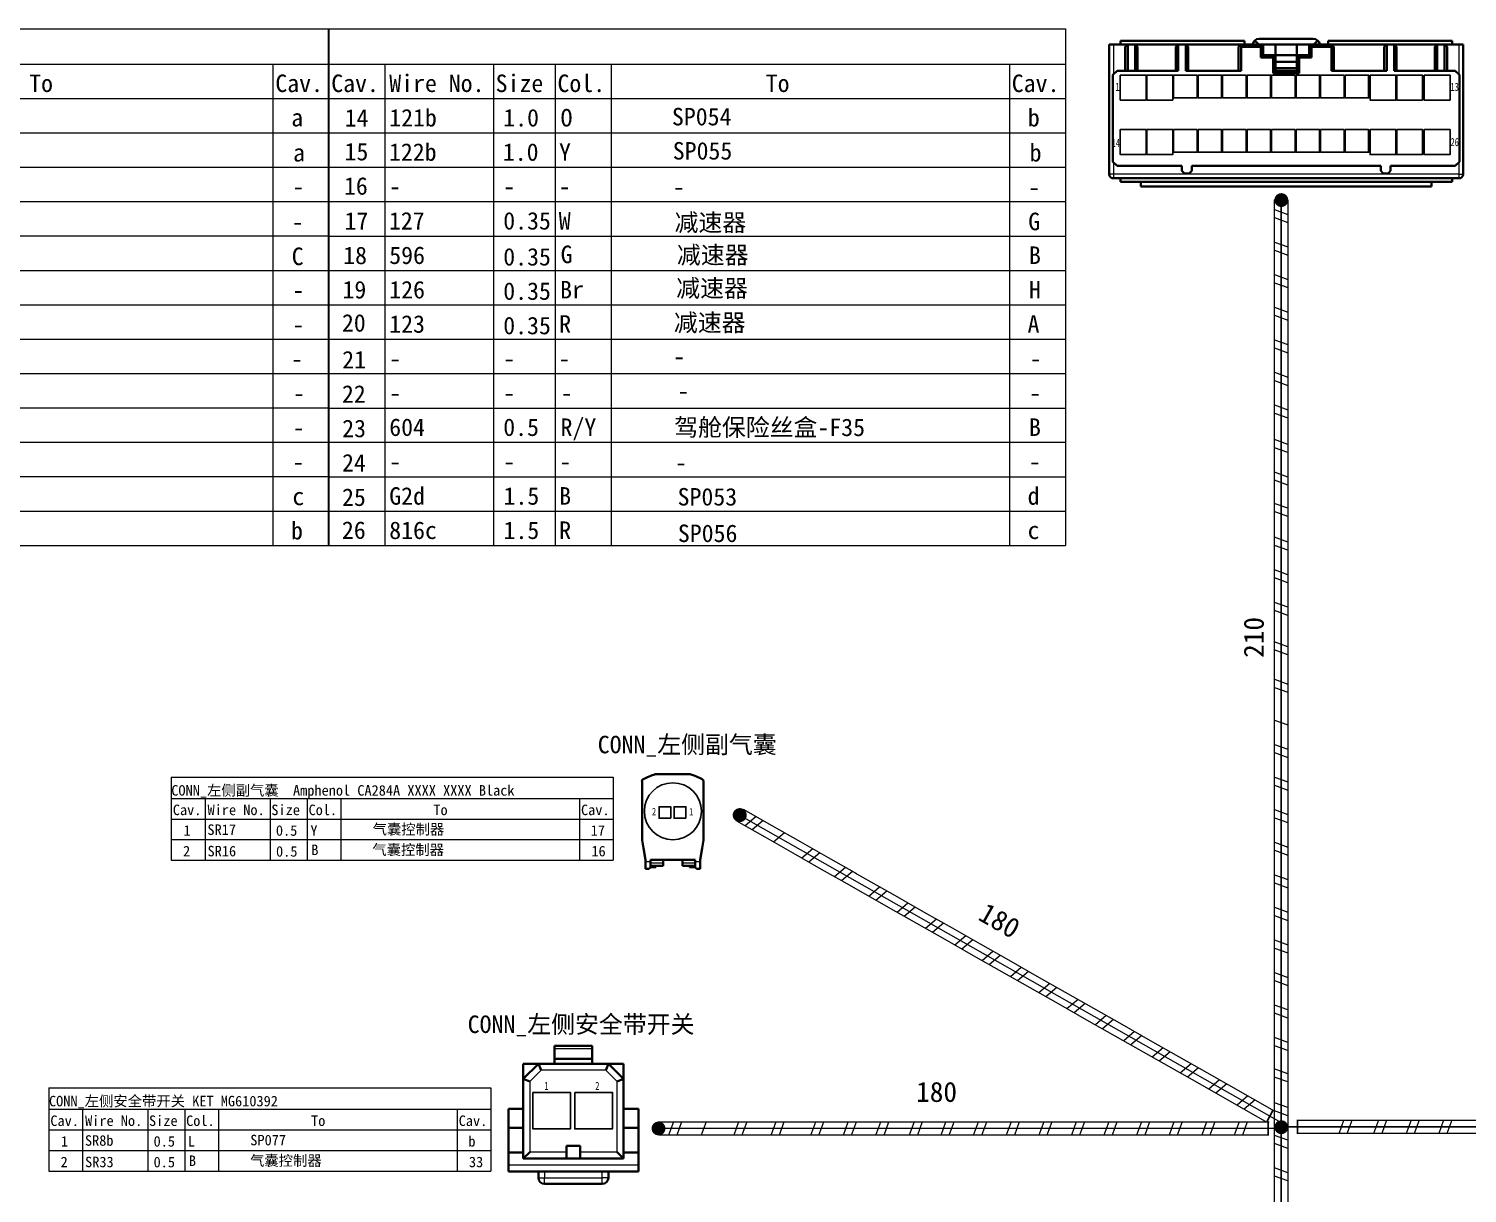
# Model space of a CAD drawing. Header units: millimetres. Extents: x 17 to 3784, y 12 to 1382.
# Drawn here: x 1242.7 to 1346.7, y 143.9 to 228.1 of the extents above; entities that cross this region are included whole.
import ezdxf

# ---------------------------------------------------------------- set-up
doc = ezdxf.new("R2010")
doc.units = ezdxf.units.MM
doc.styles.add('FangSong_GB2312_Style', font='simfang.ttf')
doc.styles.add('HZTXT', font='', dxfattribs={"width": 0.75})
doc.styles.add('样式 2', font='', dxfattribs={"width": 0.75})
doc.styles.get('HZTXT').set_extended_font_data('宋体')
doc.styles.get('样式 2').set_extended_font_data('宋体')

msp = doc.modelspace()

# ---------------------------------------------------------------- hatches: boundary and pattern name
h = msp.add_hatch(color=0)
edge = h.paths.add_edge_path(flags=0)
edge.add_arc((1333.25, 215.67), 0.507, 180, 540)
h = msp.add_hatch(color=0)
edge = h.paths.add_edge_path(flags=0)
edge.add_arc((1294.11, 171.21), 0.507, -209.593, 150.407, ccw=False)
h = msp.add_hatch(color=0)
edge = h.paths.add_edge_path(flags=0)
edge.add_arc((1288.24, 148.56), 0.507, -180, 180, ccw=False)
h = msp.add_hatch(color=0)
edge = h.paths.add_edge_path(flags=0)
edge.add_arc((1333.25, 148.65), 0.507, 180, 540)

# ---------------------------------------------------------------- linework, layer by layer
at = {"color": 0, "lineweight": 35, "ltscale": 0.0125}
for p, q in [((1321.11, 226.92), (1320.82, 226.92)), ((1346.39, 226.92), (1346.09, 226.92)), ((1323.1, 216.95), (1323.1, 216.65)), ((1344.1, 216.65), (1344.1, 216.95)), ((1281.59, 146.85), (1281.59, 147.3)), ((1281.59, 146.85), (1281.59, 146.4)), ((1282.59, 146.85), (1282.59, 147.3)), ((1282.59, 146.85), (1282.59, 146.4)), ((1277.39, 145.9), (1277.39, 145.45)), ((1286.79, 145.45), (1286.79, 145.9)), ((1279.56, 145.45), (1279.56, 145)), ((1284.62, 145), (1284.62, 145.45))]:
    msp.add_line(p, q, dxfattribs=at)
at = {"color": 0, "lineweight": 35, "ltscale": 0.395}
for p, q in [((1320.82, 217.54), (1320.82, 226.92)), ((1346.39, 226.92), (1346.39, 217.54))]:
    msp.add_line(p, q, dxfattribs=at)
at = {"color": 0, "lineweight": 35, "ltscale": 0.04375}
for p, q in [((1321.11, 226.92), (1322.15, 226.92)), ((1345.05, 226.92), (1346.09, 226.92))]:
    msp.add_line(p, q, dxfattribs=at)
at = {"color": 0, "lineweight": 13, "ltscale": 0.09125}
for p, q in [((1321.11, 226.92), (1321.11, 224.75)), ((1346.09, 224.75), (1346.09, 226.92))]:
    msp.add_line(p, q, dxfattribs=at)
at = {"color": 0, "lineweight": 35, "ltscale": 0.01125}
for p, q in [((1321.62, 226.92), (1321.62, 227.19)), ((1330.58, 226.92), (1330.58, 227.19)), ((1336.63, 226.92), (1336.63, 227.19)), ((1345.59, 226.92), (1345.59, 227.19)), ((1321.62, 216.98), (1321.62, 217.25)), ((1345.59, 216.98), (1345.59, 217.25))]:
    msp.add_line(p, q, dxfattribs=at)
at = {"color": 0, "lineweight": 35, "ltscale": 0.377501}
for p, q in [((1321.62, 227.19), (1330.58, 227.19)), ((1336.63, 227.19), (1345.59, 227.19))]:
    msp.add_line(p, q, dxfattribs=at)
at = {"color": 0, "lineweight": 35, "ltscale": 0.00375}
for p, q in [((1321.62, 227.01), (1321.62, 226.92)), ((1336.63, 226.92), (1336.63, 227.01))]:
    msp.add_line(p, q, dxfattribs=at)
at = {"color": 0, "lineweight": 35, "ltscale": 0.010606}
for p, q in [((1322.15, 226.92), (1321.97, 226.74)), ((1325.62, 226.74), (1325.8, 226.92)), ((1326.51, 226.74), (1326.34, 226.92)), ((1331.94, 226.92), (1331.76, 226.74)), ((1335.26, 226.92), (1335.44, 226.74)), ((1340.69, 226.74), (1340.87, 226.92)), ((1341.58, 226.74), (1341.4, 226.92)), ((1345.23, 226.74), (1345.05, 226.92)), ((1326.07, 217.78), (1326.25, 217.6)), ((1326.6, 217.6), (1326.78, 217.78)), ((1340.43, 217.78), (1340.6, 217.6)), ((1340.96, 217.6), (1341.14, 217.78))]:
    msp.add_line(p, q, dxfattribs=at)
at = {"color": 0, "lineweight": 35, "ltscale": 0.0725}
for p, q in [((1321.97, 225.02), (1321.97, 226.74)), ((1322.86, 226.74), (1322.86, 225.02)), ((1325.62, 226.74), (1325.62, 225.02)), ((1326.51, 225.02), (1326.51, 226.74)), ((1330.16, 226.74), (1330.16, 225.02)), ((1330.34, 226.74), (1330.34, 225.02)), ((1336.87, 225.02), (1336.87, 226.74)), ((1337.04, 225.02), (1337.04, 226.74)), ((1340.69, 226.74), (1340.69, 225.02)), ((1341.58, 225.02), (1341.58, 226.74)), ((1344.34, 225.02), (1344.34, 226.74)), ((1345.23, 226.74), (1345.23, 225.02))]:
    msp.add_line(p, q, dxfattribs=at)
at = {"color": 0, "lineweight": 35, "ltscale": 0.022499}
for p, q in [((1322.69, 226.92), (1322.15, 226.92)), ((1345.05, 226.92), (1344.52, 226.92)), ((1322.69, 225.02), (1322.15, 225.02)), ((1345.05, 225.02), (1344.52, 225.02))]:
    msp.add_line(p, q, dxfattribs=at)
at = {"color": 0, "lineweight": 35, "ltscale": 0.08}
for p, q in [((1322.15, 225.02), (1322.15, 226.92)), ((1322.69, 226.92), (1322.69, 225.02)), ((1325.8, 226.92), (1325.8, 225.02)), ((1326.34, 225.02), (1326.34, 226.92)), ((1340.87, 226.92), (1340.87, 225.02)), ((1341.4, 225.02), (1341.4, 226.92)), ((1344.52, 225.02), (1344.52, 226.92)), ((1345.05, 226.92), (1345.05, 225.02))]:
    msp.add_line(p, q, dxfattribs=at)
at = {"color": 0, "lineweight": 35, "ltscale": 0.13125}
for p, q in [((1322.69, 226.92), (1325.8, 226.92)), ((1341.4, 226.92), (1344.52, 226.92)), ((1325.8, 225.02), (1322.69, 225.02)), ((1344.52, 225.02), (1341.4, 225.02))]:
    msp.add_line(p, q, dxfattribs=at)
at = {"color": 0, "lineweight": 35, "ltscale": 0.010607}
for p, q in [((1322.86, 226.74), (1322.69, 226.92)), ((1344.52, 226.92), (1344.34, 226.74)), ((1331.94, 226.15), (1331.76, 225.97)), ((1332.83, 226.15), (1332.65, 225.97)), ((1334.37, 226.15), (1334.55, 225.97)), ((1335.26, 226.15), (1335.44, 225.97)), ((1332.83, 225.02), (1332.65, 224.84)), ((1334.37, 225.02), (1334.55, 224.84)), ((1287.65, 167.43), (1287.54, 167.32)), ((1290.9, 167.43), (1291, 167.32))]:
    msp.add_line(p, q, dxfattribs=at)
at = {"color": 0, "lineweight": 35, "ltscale": 0.022501}
for p, q in [((1326.34, 226.92), (1325.8, 226.92)), ((1341.4, 226.92), (1340.87, 226.92))]:
    msp.add_line(p, q, dxfattribs=at)
at = {"color": 0, "lineweight": 35, "ltscale": 0.16875}
for p, q in [((1326.34, 226.92), (1330.34, 226.92)), ((1336.87, 226.92), (1340.87, 226.92)), ((1330.34, 225.02), (1326.34, 225.02)), ((1340.87, 225.02), (1336.87, 225.02))]:
    msp.add_line(p, q, dxfattribs=at)
at = {"color": 0, "lineweight": 35, "ltscale": 0.005303}
for p, q in [((1330.16, 226.74), (1330.25, 226.83)), ((1336.96, 226.83), (1337.04, 226.74))]:
    msp.add_line(p, q, dxfattribs=at)
at = {"color": 0, "lineweight": 35, "ltscale": 0.005304}
for p, q in [((1330.25, 226.83), (1330.34, 226.92)), ((1330.34, 226.74), (1330.25, 226.83)), ((1336.87, 226.92), (1336.96, 226.83)), ((1336.87, 226.74), (1336.96, 226.83))]:
    msp.add_line(p, q, dxfattribs=at)
at = {"color": 0, "lineweight": 35, "ltscale": 0.0675}
for p, q in [((1331.94, 226.92), (1330.34, 226.92)), ((1336.87, 226.92), (1335.26, 226.92))]:
    msp.add_line(p, q, dxfattribs=at)
at = {"color": 0, "lineweight": 35, "ltscale": 0.060001}
for p, q in [((1331.76, 226.74), (1330.34, 226.74)), ((1336.87, 226.74), (1335.44, 226.74))]:
    msp.add_line(p, q, dxfattribs=at)
at = {"color": 0, "lineweight": 35, "ltscale": 0.164999}
msp.add_line((1335.56, 227.33), (1331.65, 227.33), dxfattribs=at)
at = {"color": 0, "lineweight": 35, "ltscale": 0.0325}
for p, q in [((1331.76, 225.97), (1331.76, 226.74)), ((1331.94, 226.15), (1331.94, 226.92)), ((1332.83, 226.15), (1332.83, 226.92)), ((1334.37, 226.15), (1334.37, 226.92)), ((1335.26, 226.92), (1335.26, 226.15)), ((1335.44, 226.74), (1335.44, 225.97)), ((1322.15, 225.02), (1321.38, 225.02)), ((1345.82, 225.02), (1345.05, 225.02))]:
    msp.add_line(p, q, dxfattribs=at)
at = {"color": 0, "lineweight": 35, "ltscale": 0.0375}
for p, q in [((1331.94, 226.92), (1332.83, 226.92)), ((1334.37, 226.92), (1335.26, 226.92)), ((1332.65, 225.97), (1331.76, 225.97)), ((1332.83, 226.15), (1331.94, 226.15)), ((1335.26, 226.15), (1334.37, 226.15)), ((1335.44, 225.97), (1334.55, 225.97)), ((1287.29, 167.32), (1287.29, 167.85)), ((1291.25, 167.32), (1291.25, 167.85)), ((1277.39, 148.61), (1277.39, 149.97)), ((1286.79, 149.97), (1286.79, 148.61))]:
    msp.add_line(p, q, dxfattribs=at)
at = {"color": 0, "lineweight": 35, "ltscale": 0.064999}
for p, q in [((1332.83, 226.92), (1334.37, 226.92)), ((1332.83, 226.15), (1334.37, 226.15)), ((1332.83, 225.67), (1334.37, 225.67)), ((1332.83, 225.2), (1334.37, 225.2)), ((1334.37, 225.02), (1332.83, 225.02))]:
    msp.add_line(p, q, dxfattribs=at)
at = {"color": 0, "lineweight": 35, "ltscale": 0.0475}
for p, q in [((1332.65, 224.84), (1332.65, 225.97)), ((1332.83, 225.02), (1332.83, 226.15)), ((1334.37, 226.15), (1334.37, 225.02)), ((1334.55, 225.97), (1334.55, 224.84))]:
    msp.add_line(p, q, dxfattribs=at)
at = {"color": 0, "lineweight": 35, "ltscale": 0.017678}
for p, q in [((1321.08, 224.72), (1321.38, 225.02)), ((1345.82, 225.02), (1346.12, 224.72)), ((1321.08, 218.43), (1321.38, 218.14)), ((1345.82, 218.14), (1346.12, 218.43)), ((1278.93, 146.85), (1278.47, 146.4)), ((1285.71, 146.4), (1285.25, 146.85))]:
    msp.add_line(p, q, dxfattribs=at)
at = {"color": 0, "lineweight": 35, "ltscale": 0.128751}
for p, q in [((1321.08, 224.72), (1321.08, 221.67)), ((1346.12, 221.67), (1346.12, 224.72))]:
    msp.add_line(p, q, dxfattribs=at)
at = {"color": 0, "lineweight": 35, "ltscale": 0.079999}
msp.add_line((1334.55, 224.84), (1332.65, 224.84), dxfattribs=at)
at = {"color": 0, "lineweight": 35, "ltscale": 0.0225}
for p, q in [((1321.08, 221.13), (1321.08, 221.67)), ((1346.12, 221.13), (1346.12, 221.67))]:
    msp.add_line(p, q, dxfattribs=at)
at = {"color": 0, "lineweight": 35, "ltscale": 0.09625}
for p, q in [((1321.08, 221.13), (1321.08, 218.85)), ((1346.12, 218.85), (1346.12, 221.13))]:
    msp.add_line(p, q, dxfattribs=at)
at = {"color": 0, "lineweight": 35, "ltscale": 0.0175}
for p, q in [((1321.08, 218.43), (1321.08, 218.85)), ((1346.12, 218.43), (1346.12, 218.85)), ((1287.3, 167.32), (1287.54, 167.32)), ((1291, 167.32), (1291.25, 167.32))]:
    msp.add_line(p, q, dxfattribs=at)
at = {"color": 0, "lineweight": 13, "ltscale": 0.03625}
for p, q in [((1321.11, 218.4), (1321.11, 217.54)), ((1346.09, 217.54), (1346.09, 218.4))]:
    msp.add_line(p, q, dxfattribs=at)
at = {"color": 0, "lineweight": 13, "ltscale": 0.0125}
for p, q in [((1321.11, 217.54), (1320.82, 217.54)), ((1321.11, 217.54), (1321.11, 217.25)), ((1346.09, 217.54), (1346.39, 217.54)), ((1346.09, 217.25), (1346.09, 217.54)), ((1279.56, 145), (1280.01, 145)), ((1280.01, 145.45), (1280.01, 145)), ((1280.01, 144.55), (1280.01, 145)), ((1284.17, 145), (1284.17, 145.45)), ((1284.62, 145), (1284.17, 145)), ((1284.17, 144.55), (1284.17, 145))]:
    msp.add_line(p, q, dxfattribs=at)
at = {"color": 0, "lineweight": 13}
for p, q in [((1346.09, 217.54), (1321.11, 217.54)), ((1344.1, 216.95), (1323.1, 216.95))]:
    msp.add_line(p, q, dxfattribs=at)
at = {"color": 0, "lineweight": 35, "ltscale": 0.029999}
for p, q in [((1321.38, 218.14), (1322.09, 218.14)), ((1345.82, 218.14), (1345.11, 218.14)), ((1287.65, 167.43), (1287.65, 167.85)), ((1290.9, 167.43), (1290.9, 167.85))]:
    msp.add_line(p, q, dxfattribs=at)
at = {"color": 0, "lineweight": 35, "ltscale": 0.1675}
for p, q in [((1322.09, 218.14), (1326.07, 218.14)), ((1341.14, 218.14), (1345.11, 218.14))]:
    msp.add_line(p, q, dxfattribs=at)
at = {"color": 0, "lineweight": 35, "ltscale": 0.015}
for p, q in [((1326.07, 218.14), (1326.07, 217.78)), ((1326.78, 217.78), (1326.78, 218.14)), ((1340.43, 218.14), (1340.43, 217.78)), ((1341.14, 217.78), (1341.14, 218.14))]:
    msp.add_line(p, q, dxfattribs=at)
at = {"color": 0, "lineweight": 35, "ltscale": 0.015001}
for p, q in [((1326.25, 217.6), (1326.6, 217.6)), ((1340.6, 217.6), (1340.96, 217.6))]:
    msp.add_line(p, q, dxfattribs=at)
at = {"color": 0, "lineweight": 35}
for p, q in [((1326.78, 218.14), (1340.43, 218.14)), ((1346.09, 217.25), (1321.11, 217.25)), ((1321.62, 216.98), (1345.59, 216.98)), ((1344.1, 216.65), (1323.1, 216.65))]:
    msp.add_line(p, q, dxfattribs=at)
at = {"color": 0, "lineweight": 35, "ltscale": 0.00125}
for p, q in [((1323.1, 216.98), (1323.1, 216.95)), ((1344.1, 216.98), (1344.1, 216.95))]:
    msp.add_line(p, q, dxfattribs=at)
for p, q in [((1332.74, 215.66), (1333.72, 215.66)), ((1294.37, 171.64), (1293.9, 170.8)), ((1332.67, 149.9), (1332.22, 149.09)), ((1288.26, 149.06), (1288.26, 148.1)), ((1332.3, 149.07), (1332.3, 148.15)), ((1334.43, 149.17), (1334.43, 148.2))]:
    msp.add_line(p, q)
at = {"color": 0, "lineweight": 35, "ltscale": 0.182632}
for p, q in [((1287.05, 173.65), (1287.05, 171.07)), ((1291.5, 171.07), (1291.5, 173.65))]:
    msp.add_line(p, q, dxfattribs=at)
at = {"color": 0, "lineweight": 35, "ltscale": 0.171391}
msp.add_line((1290.48, 174.17), (1288.06, 174.17), dxfattribs=at)
at = {"color": 0, "lineweight": 35, "ltscale": 0.117499}
for p, q in [((1287.05, 169.41), (1287.05, 171.07)), ((1291.5, 169.41), (1291.5, 171.07))]:
    msp.add_line(p, q, dxfattribs=at)
at = {"color": 0, "lineweight": 35, "ltscale": 0.043145}
for p, q in [((1287.05, 169.41), (1287.15, 168.81)), ((1291.5, 169.41), (1291.39, 168.81))]:
    msp.add_line(p, q, dxfattribs=at)
at = {"color": 0, "lineweight": 35, "ltscale": 0.058375}
for p, q in [((1287.15, 168.81), (1287.29, 167.99)), ((1291.25, 167.99), (1291.39, 168.81))]:
    msp.add_line(p, q, dxfattribs=at)
at = {"color": 0, "lineweight": 35, "ltscale": 0.010001}
for p, q in [((1287.29, 167.99), (1287.29, 167.85)), ((1287.65, 167.85), (1287.65, 167.99)), ((1290.9, 167.85), (1290.9, 167.99)), ((1291.25, 167.85), (1291.25, 167.99))]:
    msp.add_line(p, q, dxfattribs=at)
at = {"color": 0, "lineweight": 13, "ltscale": 0.025}
for p, q in [((1287.29, 167.85), (1287.65, 167.85)), ((1290.9, 167.85), (1291.25, 167.85))]:
    msp.add_line(p, q, dxfattribs=at)
at = {"color": 0, "lineweight": 35, "ltscale": 0.23}
msp.add_line((1290.9, 167.99), (1287.65, 167.99), dxfattribs=at)
at = {"color": 0, "lineweight": 13, "ltscale": 0.065}
for p, q in [((1287.65, 167.76), (1288.57, 167.76)), ((1289.98, 167.76), (1290.9, 167.76))]:
    msp.add_line(p, q, dxfattribs=at)
at = {"color": 0, "lineweight": 35, "ltscale": 0.065}
for p, q in [((1287.65, 167.55), (1288.57, 167.55)), ((1289.98, 167.55), (1290.9, 167.55))]:
    msp.add_line(p, q, dxfattribs=at)
at = {"color": 0, "lineweight": 13, "ltscale": 0.02875}
for p, q in [((1287.65, 167.5), (1288.05, 167.5)), ((1290.49, 167.5), (1290.9, 167.5))]:
    msp.add_line(p, q, dxfattribs=at)
at = {"color": 0, "lineweight": 35, "ltscale": 0.02875}
for p, q in [((1287.65, 167.44), (1288.05, 167.44)), ((1290.49, 167.44), (1290.9, 167.44))]:
    msp.add_line(p, q, dxfattribs=at)
at = {"color": 0, "lineweight": 35, "ltscale": 0.003876}
for p, q in [((1288.05, 167.55), (1288.05, 167.5)), ((1290.49, 167.55), (1290.49, 167.5))]:
    msp.add_line(p, q, dxfattribs=at)
at = {"color": 0, "lineweight": 35, "ltscale": 0.003748}
for p, q in [((1288.05, 167.5), (1288.05, 167.44)), ((1290.49, 167.5), (1290.49, 167.44))]:
    msp.add_line(p, q, dxfattribs=at)
at = {"color": 0, "lineweight": 35, "ltscale": 0.016251}
for p, q in [((1288.57, 167.99), (1288.57, 167.76)), ((1289.98, 167.99), (1289.98, 167.76))]:
    msp.add_line(p, q, dxfattribs=at)
at = {"color": 0, "lineweight": 35, "ltscale": 0.014999}
for p, q in [((1288.57, 167.76), (1288.57, 167.55)), ((1289.98, 167.76), (1289.98, 167.55))]:
    msp.add_line(p, q, dxfattribs=at)
at = {"color": 0, "lineweight": 35, "ltscale": 0.00625}
for p, q in [((1280.73, 154.54), (1280.73, 154.31)), ((1283.45, 154.31), (1283.45, 154.54))]:
    msp.add_line(p, q, dxfattribs=at)
at = {"color": 0, "lineweight": 35, "ltscale": 0.075}
for p, q in [((1283.45, 154.54), (1280.73, 154.54)), ((1280.73, 153.59), (1283.45, 153.59))]:
    msp.add_line(p, q, dxfattribs=at)
at = {"color": 0, "lineweight": 35, "ltscale": 0.02}
for p, q in [((1280.73, 154.31), (1280.73, 153.59)), ((1283.45, 154.31), (1283.45, 153.59))]:
    msp.add_line(p, q, dxfattribs=at)
at = {"color": 0, "lineweight": 13, "ltscale": 0.075}
msp.add_line((1283.45, 154.31), (1280.73, 154.31), dxfattribs=at)
at = {"color": 0, "lineweight": 35, "ltscale": 0.03}
for p, q in [((1278.47, 152.14), (1278.47, 153.22)), ((1278.47, 153.22), (1279.56, 153.22)), ((1284.62, 153.22), (1285.71, 153.22)), ((1285.71, 152.14), (1285.71, 153.22)), ((1277.39, 149.97), (1278.47, 149.97)), ((1285.71, 149.97), (1286.79, 149.97)), ((1277.39, 148.61), (1278.47, 148.61)), ((1286.79, 148.61), (1285.71, 148.61)), ((1277.39, 146.81), (1278.47, 146.81)), ((1286.79, 146.81), (1285.71, 146.81))]:
    msp.add_line(p, q, dxfattribs=at)
at = {"color": 0, "lineweight": 35, "ltscale": 0.042427}
for p, q in [((1279.56, 153.22), (1278.47, 152.14)), ((1285.71, 152.14), (1284.62, 153.22))]:
    msp.add_line(p, q, dxfattribs=at)
at = {"color": 0, "lineweight": 35, "ltscale": 0.139999}
msp.add_line((1284.62, 153.22), (1279.56, 153.22), dxfattribs=at)
at = {"color": 0, "lineweight": 35, "ltscale": 0.01353}
for p, q in [((1279.75, 152.77), (1279.56, 153.22)), ((1284.43, 152.77), (1284.62, 153.22)), ((1278.93, 151.95), (1278.47, 152.14)), ((1285.25, 151.95), (1285.71, 152.14))]:
    msp.add_line(p, q, dxfattribs=at)
at = {"color": 0, "lineweight": 35, "ltscale": 0.009999}
for p, q in [((1280.73, 153.59), (1280.73, 153.22)), ((1283.45, 153.59), (1283.45, 153.22))]:
    msp.add_line(p, q, dxfattribs=at)
at = {"color": 0, "lineweight": 35, "ltscale": 0.158751}
for p, q in [((1278.47, 152.14), (1278.47, 146.4)), ((1285.71, 146.4), (1285.71, 152.14))]:
    msp.add_line(p, q, dxfattribs=at)
at = {"color": 0, "lineweight": 13, "ltscale": 0.032071}
for p, q in [((1279.75, 152.77), (1278.93, 151.95)), ((1285.25, 151.95), (1284.43, 152.77))]:
    msp.add_line(p, q, dxfattribs=at)
at = {"color": 0, "lineweight": 13, "ltscale": 0.141074}
for p, q in [((1278.93, 151.95), (1278.93, 146.85)), ((1285.25, 146.85), (1285.25, 151.95))]:
    msp.add_line(p, q, dxfattribs=at)
at = {"color": 0, "lineweight": 13, "ltscale": 0.129645}
msp.add_line((1284.43, 152.77), (1279.75, 152.77), dxfattribs=at)
at = {"color": 0, "lineweight": 35, "ltscale": 0.05}
for p, q in [((1277.39, 146.81), (1277.39, 148.61)), ((1286.79, 146.81), (1286.79, 148.61))]:
    msp.add_line(p, q, dxfattribs=at)
at = {"color": 0, "lineweight": 35, "ltscale": 0.025}
for p, q in [((1277.39, 145.9), (1277.39, 146.81)), ((1286.79, 146.81), (1286.79, 145.9))]:
    msp.add_line(p, q, dxfattribs=at)
at = {"color": 0, "lineweight": 13, "ltscale": 0.07375}
for p, q in [((1281.59, 146.85), (1278.93, 146.85)), ((1285.25, 146.85), (1282.59, 146.85))]:
    msp.add_line(p, q, dxfattribs=at)
at = {"color": 0, "lineweight": 35, "ltscale": 0.027499}
for p, q in [((1282.59, 147.3), (1281.59, 147.3)), ((1281.59, 146.4), (1282.59, 146.4))]:
    msp.add_line(p, q, dxfattribs=at)
at = {"color": 0, "lineweight": 13, "ltscale": 0.260001}
msp.add_line((1286.79, 145.9), (1277.39, 145.9), dxfattribs=at)
at = {"color": 0, "lineweight": 35, "ltscale": 0.08625}
for p, q in [((1281.59, 146.4), (1278.47, 146.4)), ((1285.71, 146.4), (1282.59, 146.4))]:
    msp.add_line(p, q, dxfattribs=at)
at = {"color": 0, "lineweight": 35, "ltscale": 0.260001}
msp.add_line((1286.79, 145.45), (1277.39, 145.45), dxfattribs=at)
at = {"color": 0, "lineweight": 13, "ltscale": 0.114999}
msp.add_line((1280.01, 145), (1284.17, 145), dxfattribs=at)
at = {"color": 0, "lineweight": 35, "ltscale": 0.114999}
msp.add_line((1280.01, 144.55), (1284.17, 144.55), dxfattribs=at)
at = {"color": 7, "linetype": 'Continuous', "lineweight": 13}
for points in [[(1211.19, 228.06), (1264.43, 228.06)], [(1264.37, 228.03), (1264.37, 190.71)], [(1264.42, 228.05), (1317.66, 228.05)], [(1264.42, 228.04), (1264.42, 190.71)], [(1317.66, 228.05), (1317.66, 190.7)], [(1211.19, 225.5), (1264.43, 225.5)], [(1260.37, 225.5), (1260.37, 190.71)], [(1264.42, 225.5), (1317.66, 225.5)], [(1268.47, 225.5), (1268.47, 190.7)], [(1276.32, 225.5), (1276.32, 190.7)], [(1280.77, 225.5), (1280.77, 190.7)], [(1284.83, 225.5), (1284.83, 190.7)], [(1313.6, 225.5), (1313.6, 190.7)], [(1211.19, 223.02), (1264.43, 223.02)], [(1264.42, 223.01), (1317.66, 223.01)], [(1211.19, 220.53), (1264.43, 220.53)], [(1264.42, 220.53), (1317.66, 220.53)], [(1211.19, 218.05), (1264.43, 218.05)], [(1264.42, 218.04), (1317.66, 218.04)], [(1211.19, 215.56), (1264.43, 215.56)], [(1264.42, 215.56), (1317.66, 215.56)], [(1211.19, 213.08), (1264.43, 213.08)], [(1264.42, 213.07), (1317.66, 213.07)], [(1211.19, 210.59), (1264.43, 210.59)], [(1264.42, 210.59), (1317.66, 210.59)], [(1211.19, 208.11), (1264.43, 208.11)], [(1264.42, 208.1), (1317.66, 208.1)], [(1211.19, 205.62), (1264.43, 205.62)], [(1264.42, 205.62), (1317.66, 205.62)], [(1211.19, 203.13), (1264.43, 203.13)], [(1264.42, 203.13), (1317.66, 203.13)], [(1211.19, 200.65), (1264.43, 200.65)], [(1264.42, 200.64), (1317.66, 200.64)], [(1333.24, 199.06), (1333.24, 181.73)], [(1211.19, 198.16), (1264.43, 198.16)], [(1264.42, 198.16), (1317.66, 198.16)], [(1211.19, 195.68), (1264.43, 195.68)], [(1264.42, 195.67), (1317.66, 195.67)], [(1211.19, 193.19), (1264.43, 193.19)], [(1264.42, 193.19), (1317.66, 193.19)], [(1211.19, 190.71), (1264.43, 190.71)], [(1264.42, 190.7), (1317.66, 190.7)], [(1333.24, 181.73), (1333.24, 158.22)], [(1253.03, 173.95), (1284.97, 173.95)], [(1253.03, 173.95), (1253.03, 167.95)], [(1284.97, 173.95), (1284.97, 167.95)], [(1253.03, 172.42), (1284.97, 172.42)], [(1255.47, 172.42), (1255.47, 167.95)], [(1260.17, 172.42), (1260.17, 167.95)], [(1262.84, 172.42), (1262.84, 167.95)], [(1265.28, 172.42), (1265.28, 167.95)], [(1282.54, 172.42), (1282.54, 167.95)], [(1253.03, 170.93), (1284.97, 170.93)], [(1333.1, 149.07), (1294.05, 171.24)], [(1253.03, 169.44), (1284.97, 169.44)], [(1253.03, 167.95), (1284.97, 167.95)], [(1333.24, 158.19), (1333.24, 140.85)], [(1244.19, 151.49), (1276.13, 151.49)], [(1244.19, 151.49), (1244.19, 145.48)], [(1276.13, 151.49), (1276.13, 145.48)], [(1244.19, 149.96), (1276.13, 149.96)], [(1246.62, 149.96), (1246.62, 145.48)], [(1251.33, 149.96), (1251.33, 145.48)], [(1254, 149.96), (1254, 145.48)], [(1256.43, 149.96), (1256.43, 145.48)], [(1273.7, 149.96), (1273.7, 145.48)], [(1362.76, 148.68), (1339.24, 148.68)], [(1244.19, 148.47), (1276.13, 148.47)], [(1333.08, 148.56), (1288.18, 148.56)], [(1244.19, 146.97), (1276.13, 146.97)], [(1244.19, 145.48), (1276.13, 145.48)]]:
    msp.add_lwpolyline(points, dxfattribs=at)
at = {"color": 0, "lineweight": 35}
for points in [[(1331.31, 227.2), (1331.54, 226.98), (1331.61, 226.93), (1331.65, 226.92)], [(1335.89, 227.2), (1335.7, 227.01), (1335.63, 226.95), (1335.59, 226.93), (1335.56, 226.92)]]:
    msp.add_lwpolyline(points, dxfattribs=at)
at = {"color": 0}
for points in [[(1321.61, 224.71), (1323.48, 224.71), (1323.48, 222.9), (1321.61, 222.9)], [(1323.54, 224.71), (1325.4, 224.71), (1325.4, 222.9), (1323.54, 222.9)], [(1325.46, 224.71), (1327.16, 224.71), (1327.16, 223.06), (1325.46, 223.06)], [(1327.23, 224.71), (1328.93, 224.71), (1328.93, 223.06), (1327.23, 223.06)], [(1329, 224.71), (1330.7, 224.71), (1330.7, 223.06), (1329, 223.06)], [(1330.78, 224.71), (1332.47, 224.71), (1332.47, 223.06), (1330.78, 223.06)], [(1332.55, 224.71), (1334.25, 224.71), (1334.25, 223.06), (1332.55, 223.06)], [(1334.32, 224.71), (1336.02, 224.71), (1336.02, 223.06), (1334.32, 223.06)], [(1336.09, 224.71), (1337.79, 224.71), (1337.79, 223.06), (1336.09, 223.06)], [(1337.86, 224.71), (1339.56, 224.71), (1339.56, 223.06), (1337.86, 223.06)], [(1339.66, 224.71), (1341.53, 224.71), (1341.53, 222.9), (1339.66, 222.9)], [(1341.59, 224.71), (1343.45, 224.71), (1343.45, 222.9), (1341.59, 222.9)], [(1343.57, 224.71), (1345.44, 224.71), (1345.44, 222.9), (1343.57, 222.9)], [(1321.61, 220.77), (1323.48, 220.77), (1323.48, 218.96), (1321.61, 218.96)], [(1323.54, 220.77), (1325.4, 220.77), (1325.4, 218.96), (1323.54, 218.96)], [(1325.46, 220.77), (1327.16, 220.77), (1327.16, 219.13), (1325.46, 219.13)], [(1327.23, 220.77), (1328.93, 220.77), (1328.93, 219.13), (1327.23, 219.13)], [(1329, 220.77), (1330.7, 220.77), (1330.7, 219.13), (1329, 219.13)], [(1330.78, 220.77), (1332.47, 220.77), (1332.47, 219.13), (1330.78, 219.13)], [(1332.55, 220.77), (1334.25, 220.77), (1334.25, 219.13), (1332.55, 219.13)], [(1334.32, 220.77), (1336.02, 220.77), (1336.02, 219.13), (1334.32, 219.13)], [(1336.09, 220.77), (1337.79, 220.77), (1337.79, 219.13), (1336.09, 219.13)], [(1337.86, 220.77), (1339.56, 220.77), (1339.56, 219.13), (1337.86, 219.13)], [(1339.66, 220.77), (1341.53, 220.77), (1341.53, 218.96), (1339.66, 218.96)], [(1341.59, 220.77), (1343.45, 220.77), (1343.45, 218.96), (1341.59, 218.96)], [(1343.57, 220.77), (1345.44, 220.77), (1345.44, 218.96), (1343.57, 218.96)], [(1289.12, 170.99), (1288.28, 170.99), (1288.28, 171.82), (1289.12, 171.82)], [(1290.22, 170.99), (1289.37, 170.99), (1289.37, 171.82), (1290.22, 171.82)], [(1279.16, 151.16), (1281.87, 151.16), (1281.87, 148.53), (1279.16, 148.53)], [(1282.19, 151.16), (1284.91, 151.16), (1284.91, 148.53), (1282.19, 148.53)]]:
    msp.add_lwpolyline(points, close=True, dxfattribs=at)
at = {"color": 7, "linetype": 'Continuous', "lineweight": 0}
for points in [[(1332.75, 213.34), (1332.75, 215.69)], [(1333.73, 215.69), (1333.73, 213.34)], [(1332.75, 214.99), (1333.73, 214.63)], [(1332.75, 214.4), (1333.73, 214.05)], [(1332.75, 210.99), (1332.75, 213.34)], [(1333.73, 213.34), (1333.73, 210.99)], [(1332.75, 212.63), (1333.73, 212.28)], [(1332.75, 212.04), (1333.73, 211.69)], [(1332.75, 208.63), (1332.75, 210.99)], [(1332.75, 210.28), (1333.73, 209.93)], [(1333.73, 210.99), (1333.73, 208.63)], [(1332.75, 209.69), (1333.73, 209.34)], [(1332.75, 206.28), (1332.75, 208.63)], [(1332.75, 207.92), (1333.73, 207.57)], [(1333.73, 208.63), (1333.73, 206.28)], [(1332.75, 207.34), (1333.73, 206.98)], [(1332.75, 203.92), (1332.75, 206.28)], [(1333.73, 206.28), (1333.73, 203.92)], [(1332.75, 205.57), (1333.73, 205.22)], [(1332.75, 204.98), (1333.73, 204.63)], [(1332.75, 201.57), (1332.75, 203.92)], [(1333.73, 203.92), (1333.73, 201.57)], [(1332.75, 203.22), (1333.73, 202.86)], [(1332.75, 202.63), (1333.73, 202.27)], [(1332.75, 199.21), (1332.75, 201.57)], [(1332.75, 200.86), (1333.73, 200.51)], [(1333.73, 201.57), (1333.73, 199.21)], [(1332.75, 200.27), (1333.73, 199.92)], [(1332.75, 196.71), (1332.75, 199.61)], [(1333.73, 199.35), (1333.73, 196.71)], [(1333.73, 198.01), (1332.75, 198.36)], [(1333.73, 197.42), (1332.75, 197.77)], [(1332.75, 194.36), (1332.75, 196.71)], [(1333.73, 196.71), (1333.73, 194.36)], [(1333.73, 195.65), (1332.75, 196.01)], [(1333.73, 195.06), (1332.75, 195.42)], [(1333.71, 193.39), (1332.73, 193.74)], [(1332.75, 192), (1332.75, 194.36)], [(1333.73, 194.36), (1333.73, 192)], [(1333.71, 192.8), (1332.73, 193.15)], [(1332.75, 189.65), (1332.75, 192)], [(1333.73, 190.94), (1332.75, 191.3)], [(1333.73, 192), (1333.73, 189.65)], [(1333.73, 190.36), (1332.75, 190.71)], [(1332.75, 187.3), (1332.75, 189.65)], [(1333.73, 189.65), (1333.73, 187.3)], [(1333.73, 188.59), (1332.75, 188.94)], [(1333.73, 188), (1332.75, 188.36)], [(1332.75, 183.93), (1332.75, 187.3)], [(1333.73, 187.3), (1333.73, 183.85)], [(1333.73, 186.24), (1332.75, 186.59)], [(1333.73, 185.65), (1332.75, 186)], [(1332.75, 181.73), (1332.75, 184.09)], [(1333.73, 184.09), (1333.73, 181.73)], [(1333.72, 183.38), (1332.74, 183.74)], [(1333.72, 182.79), (1332.74, 183.15)], [(1332.75, 179.38), (1332.75, 181.73)], [(1332.75, 181.03), (1333.73, 180.68)], [(1333.73, 181.73), (1333.73, 179.38)], [(1332.75, 180.44), (1333.73, 180.09)], [(1332.75, 177.02), (1332.75, 179.38)], [(1333.73, 179.38), (1333.73, 177.02)], [(1332.75, 178.08), (1333.73, 177.73)], [(1332.75, 174.67), (1332.75, 177.02)], [(1333.73, 177.02), (1333.73, 174.67)], [(1332.75, 176.32), (1333.73, 175.97)], [(1332.75, 175.73), (1333.73, 175.38)], [(1332.75, 172.32), (1332.75, 174.67)], [(1333.73, 174.67), (1333.73, 172.32)], [(1332.75, 173.96), (1333.73, 173.61)], [(1332.75, 173.38), (1333.73, 173.02)], [(1294.37, 171.63), (1296.42, 170.46)], [(1332.75, 169.96), (1332.75, 172.32)], [(1332.75, 171.61), (1333.73, 171.26)], [(1333.73, 172.32), (1333.73, 169.96)], [(1295.94, 169.61), (1293.89, 170.77)], [(1295.29, 171.1), (1294.5, 170.43)], [(1295.81, 170.81), (1295.01, 170.14)], [(1332.75, 171.02), (1333.73, 170.67)], [(1297.98, 168.45), (1295.94, 169.61)], [(1296.42, 170.46), (1298.47, 169.3)], [(1297.34, 169.94), (1296.55, 169.26)], [(1332.75, 167.61), (1332.75, 169.96)], [(1333.73, 169.96), (1333.73, 167.61)], [(1300.03, 167.29), (1297.98, 168.45)], [(1298.47, 169.3), (1300.51, 168.14)], [(1299.39, 168.78), (1298.6, 168.1)], [(1299.9, 168.49), (1299.11, 167.81)], [(1332.75, 169.26), (1333.73, 168.9)], [(1332.75, 168.67), (1333.73, 168.31)], [(1300.51, 168.14), (1302.56, 166.98)], [(1300.96, 166.77), (1301.75, 167.45)], [(1332.75, 165.25), (1332.75, 167.61)], [(1333.73, 167.61), (1333.73, 165.25)], [(1302.08, 166.12), (1300.03, 167.29)], [(1301.47, 166.48), (1302.26, 167.16)], [(1302.43, 167.05), (1305.35, 165.39)], [(1332.75, 166.9), (1333.73, 166.55)], [(1304.87, 164.54), (1301.87, 166.24)], [(1303.43, 165.35), (1304.22, 166.03)], [(1303.95, 165.06), (1304.74, 165.74)], [(1305.35, 165.39), (1307.4, 164.23)], [(1332.75, 166.31), (1333.73, 165.96)], [(1306.91, 163.38), (1304.87, 164.54)], [(1305.48, 164.19), (1306.27, 164.87)], [(1305.99, 163.9), (1306.78, 164.58)], [(1332.75, 162.9), (1332.75, 165.25)], [(1332.75, 164.55), (1333.73, 164.19)], [(1333.73, 165.25), (1333.73, 162.9)], [(1308.96, 162.21), (1306.91, 163.38)], [(1307.4, 164.23), (1309.45, 163.07)], [(1307.53, 163.03), (1308.32, 163.71)], [(1308.04, 162.74), (1308.83, 163.42)], [(1332.75, 163.96), (1333.73, 163.6)], [(1311.01, 161.05), (1308.96, 162.21)], [(1309.45, 163.07), (1311.49, 161.9)], [(1309.66, 161.84), (1310.45, 162.52)], [(1310.17, 161.55), (1310.96, 162.23)], [(1332.75, 160.54), (1332.75, 162.9)], [(1332.75, 162.19), (1333.73, 161.84)], [(1333.73, 162.9), (1333.73, 160.54)], [(1311.49, 161.9), (1313.54, 160.74)], [(1311.62, 160.7), (1312.41, 161.38)], [(1332.75, 161.6), (1333.73, 161.25)], [(1313.06, 159.89), (1311.01, 161.05)], [(1312.13, 160.41), (1312.93, 161.09)], [(1313.54, 160.74), (1315.59, 159.58)], [(1313.67, 159.54), (1314.46, 160.22)], [(1332.75, 158.19), (1332.75, 160.54)], [(1333.73, 160.54), (1333.73, 158.19)], [(1315.1, 158.73), (1313.06, 159.89)], [(1314.18, 159.25), (1314.97, 159.93)], [(1315.59, 159.58), (1317.63, 158.41)], [(1316.51, 159.05), (1315.72, 158.37)], [(1332.75, 159.84), (1333.73, 159.48)], [(1332.75, 159.25), (1333.73, 158.9)], [(1317.15, 157.56), (1315.1, 158.72)], [(1317.02, 158.76), (1316.23, 158.08)], [(1317.63, 158.41), (1319.68, 157.25)], [(1332.75, 155.83), (1332.75, 158.19)], [(1333.73, 158.19), (1333.73, 155.83)], [(1319.2, 156.4), (1317.15, 157.56)], [(1318.56, 157.89), (1317.76, 157.21)], [(1319.07, 157.6), (1318.28, 156.92)], [(1319.68, 157.25), (1321.73, 156.09)], [(1333.73, 157.13), (1332.75, 157.48)], [(1321.25, 155.24), (1319.2, 156.4)], [(1320.6, 156.73), (1319.81, 156.05)], [(1321.11, 156.44), (1320.32, 155.76)], [(1321.73, 156.09), (1323.78, 154.93)], [(1333.73, 156.54), (1332.75, 156.89)], [(1323.29, 154.07), (1321.24, 155.24)], [(1322.65, 155.57), (1321.86, 154.89)], [(1323.16, 155.27), (1322.37, 154.6)], [(1323.78, 154.92), (1325.82, 153.76)], [(1332.75, 153.48), (1332.75, 155.83)], [(1333.73, 154.77), (1332.75, 155.13)], [(1333.73, 155.83), (1333.73, 153.48)], [(1325.34, 152.91), (1323.29, 154.07)], [(1324.7, 154.4), (1323.91, 153.72)], [(1325.21, 154.11), (1324.42, 153.43)], [(1333.73, 154.19), (1332.75, 154.54)], [(1327.39, 151.75), (1325.34, 152.91)], [(1325.82, 153.76), (1327.87, 152.6)], [(1326.74, 153.24), (1325.95, 152.56)], [(1327.26, 152.95), (1326.47, 152.27)], [(1333.71, 152.51), (1332.73, 152.86)], [(1332.75, 151.13), (1332.75, 153.48)], [(1333.73, 153.48), (1333.73, 151.13)], [(1327.87, 152.6), (1332.74, 149.84)], [(1328.79, 152.08), (1328, 151.4)], [(1329.3, 151.79), (1328.51, 151.11)], [(1333.71, 151.92), (1332.73, 152.27)], [(1332.22, 149), (1327.39, 151.75)], [(1330.84, 150.91), (1330.05, 150.24)], [(1332.75, 148.77), (1332.75, 151.13)], [(1333.73, 151.13), (1333.73, 148.77)], [(1331.35, 150.62), (1330.56, 149.95)], [(1333.73, 150.07), (1332.75, 150.42)], [(1333.73, 149.48), (1332.75, 149.83)], [(1288.26, 149.05), (1290.62, 149.05)], [(1289.32, 149.05), (1288.97, 148.07)], [(1289.91, 149.05), (1289.56, 148.07)], [(1290.62, 149.05), (1292.97, 149.05)], [(1291.68, 149.05), (1291.33, 148.07)], [(1292.97, 149.05), (1295.33, 149.05)], [(1294.03, 149.05), (1293.68, 148.07)], [(1294.62, 149.05), (1294.27, 148.07)], [(1295.33, 149.05), (1297.68, 149.05)], [(1296.39, 148.08), (1296.74, 149.06)], [(1296.98, 148.08), (1297.33, 149.06)], [(1297.53, 149.05), (1300.89, 149.05)], [(1299.24, 148.07), (1299.6, 149.05)], [(1299.83, 148.07), (1300.18, 149.05)], [(1300.89, 149.05), (1303.24, 149.05)], [(1301.6, 148.07), (1301.95, 149.05)], [(1302.19, 148.07), (1302.54, 149.05)], [(1303.24, 149.05), (1305.6, 149.05)], [(1303.95, 148.07), (1304.3, 149.05)], [(1304.54, 148.07), (1304.89, 149.05)], [(1305.6, 149.05), (1307.95, 149.05)], [(1306.39, 148.09), (1306.75, 149.07)], [(1306.98, 148.09), (1307.33, 149.07)], [(1307.95, 149.05), (1310.31, 149.05)], [(1308.66, 148.07), (1309.01, 149.05)], [(1309.25, 148.07), (1309.6, 149.05)], [(1310.31, 149.05), (1312.66, 149.05)], [(1311.01, 148.07), (1311.37, 149.05)], [(1311.6, 148.07), (1311.96, 149.05)], [(1312.66, 149.05), (1315.02, 149.05)], [(1313.72, 149.05), (1313.37, 148.07)], [(1314.31, 149.05), (1313.96, 148.07)], [(1315.02, 149.05), (1317.37, 149.05)], [(1316.08, 149.05), (1315.72, 148.07)], [(1316.67, 149.05), (1316.31, 148.07)], [(1317.37, 149.05), (1319.73, 149.05)], [(1318.43, 149.05), (1318.08, 148.07)], [(1319.02, 149.05), (1318.67, 148.07)], [(1319.73, 149.05), (1322.08, 149.05)], [(1320.79, 149.05), (1320.43, 148.07)], [(1321.37, 149.05), (1321.02, 148.07)], [(1322.08, 149.05), (1324.44, 149.05)], [(1323.14, 149.05), (1322.79, 148.07)], [(1323.73, 149.05), (1323.38, 148.07)], [(1324.44, 149.05), (1326.79, 149.05)], [(1325.49, 149.05), (1325.14, 148.07)], [(1326.08, 149.05), (1325.73, 148.07)], [(1326.79, 149.05), (1332.38, 149.05)], [(1327.85, 149.05), (1327.5, 148.07)], [(1328.44, 149.05), (1328.08, 148.07)], [(1330.2, 149.05), (1329.85, 148.07)], [(1330.79, 149.05), (1330.44, 148.07)], [(1332.75, 146.42), (1332.75, 148.77)], [(1333.73, 148.77), (1333.73, 146.42)], [(1334.36, 149.17), (1336.71, 149.17)], [(1336.71, 149.17), (1339.61, 149.17)], [(1337.42, 148.19), (1337.77, 149.17)], [(1338.01, 148.19), (1338.36, 149.17)], [(1339.21, 149.17), (1341.57, 149.17)], [(1340.27, 149.17), (1339.92, 148.19)], [(1340.86, 149.17), (1340.51, 148.19)], [(1341.57, 149.17), (1343.92, 149.17)], [(1342.63, 149.17), (1342.27, 148.19)], [(1343.21, 149.17), (1342.86, 148.19)], [(1343.92, 149.17), (1346.27, 149.17)], [(1344.98, 149.17), (1344.63, 148.19)], [(1345.57, 149.17), (1345.22, 148.19)], [(1346.27, 149.17), (1348.63, 149.17)], [(1290.62, 148.07), (1288.26, 148.07)], [(1292.97, 148.07), (1290.62, 148.07)], [(1295.33, 148.07), (1292.97, 148.07)], [(1297.68, 148.07), (1295.33, 148.07)], [(1300.89, 148.07), (1297.45, 148.07)], [(1303.24, 148.07), (1300.89, 148.07)], [(1305.6, 148.07), (1303.24, 148.07)], [(1307.95, 148.07), (1305.6, 148.07)], [(1310.31, 148.07), (1307.95, 148.07)], [(1312.66, 148.07), (1310.31, 148.07)], [(1315.02, 148.07), (1312.66, 148.07)], [(1317.37, 148.07), (1315.02, 148.07)], [(1319.73, 148.07), (1317.37, 148.07)], [(1322.08, 148.07), (1319.73, 148.07)], [(1324.44, 148.07), (1322.08, 148.07)], [(1326.79, 148.07), (1324.44, 148.07)], [(1332.35, 148.07), (1326.79, 148.07)], [(1333.73, 147.71), (1332.75, 148.06)], [(1336.71, 148.19), (1334.36, 148.19)], [(1339.35, 148.19), (1336.71, 148.19)], [(1341.57, 148.19), (1339.21, 148.19)], [(1343.92, 148.19), (1341.57, 148.19)], [(1346.27, 148.19), (1343.92, 148.19)], [(1348.63, 148.19), (1346.27, 148.19)], [(1333.73, 147.12), (1332.75, 147.48)], [(1332.75, 143.05), (1332.75, 146.42)], [(1333.73, 145.36), (1332.75, 145.71)], [(1333.73, 146.42), (1333.73, 142.97)], [(1333.73, 144.77), (1332.75, 145.12)]]:
    msp.add_lwpolyline(points, dxfattribs=at)
at = {"color": 7, "linetype": 'Continuous', "lineweight": 25}
for points in [[(1333.24, 215.6), (1333.24, 181.73)], [(1333.24, 157.44), (1333.24, 181.73)], [(1333.24, 158.19), (1333.24, 140.85)], [(1333.03, 148.68), (1365.08, 148.68)]]:
    msp.add_lwpolyline(points, dxfattribs=at)
msp.add_circle((1289.28, 171.49), 2.06)
at = {"color": 0, "lineweight": 35}
for centre, radius, start, end in [((1331.65, 226.86), 0.475, 90, 172.8192), ((1335.56, 226.86), 0.475, 7.1808, 90), ((1321.11, 217.54), 0.297, 180, 270), ((1346.09, 217.54), 0.297, 270, 0), ((1287.22, 173.65), 0.177, 118.9033, 180), ((1289.27, 169.94), 4.41, 106.5978, 118.9033), ((1288.06, 174), 0.177, 90, 106.5978), ((1290.48, 174), 0.177, 73.4022, 90), ((1289.27, 169.94), 4.41, 61.0967, 73.4022), ((1291.32, 173.65), 0.177, 0, 61.0967), ((1280.01, 145), 0.452, 180, 270), ((1284.17, 145), 0.452, 270, 0)]:
    msp.add_arc(centre, radius, start, end, dxfattribs=at)

# ---------------------------------------------------------------- texts
at = {"color": 7, "linetype": 'Continuous', "style": 'FangSong_GB2312_Style'}
for s, height, p in [('To', 1.265, (1242.76, 223.48)), ('Cav.', 1.265, (1260.55, 223.48)), ('Cav.', 1.265, (1264.59, 223.48)), ('Wire No.', 1.265, (1268.78, 223.48)), ('Size', 1.265, (1276.47, 223.48)), ('Col.', 1.265, (1280.94, 223.48)), ('To', 1.265, (1295.99, 223.48)), ('Cav.', 1.265, (1313.77, 223.48)), ('a', 1.27, (1261.7, 221)), ('14', 1.265, (1265.56, 220.98)), ('121b', 1.265, (1268.78, 220.99)), ('1.0', 1.265, (1277.02, 220.99)), ('O', 1.27, (1281.16, 220.99)), ('SP054', 1.265, (1289.21, 221.07)), ('b', 1.27, (1314.93, 220.99)), ('a', 1.27, (1261.83, 218.46)), ('15', 1.265, (1265.55, 218.54)), ('122b', 1.265, (1268.76, 218.51)), ('1.0', 1.265, (1276.99, 218.51)), ('Y', 1.27, (1281.05, 218.51)), ('SP055', 1.265, (1289.27, 218.6)), ('b', 1.27, (1315.06, 218.46)), ('16', 1.265, (1265.51, 216.06)), ('-', 1.27, (1261.78, 216.02)), ('-', 1.27, (1268.76, 216.03)), ('-', 1.27, (1277.02, 216.03)), ('-', 1.27, (1281.03, 216.03)), ('-', 1.27, (1289.28, 215.99)), ('-', 1.27, (1314.96, 215.97)), ('17', 1.265, (1265.55, 213.53)), ('127', 1.265, (1268.76, 213.54)), ('0.35', 1.265, (1277.02, 213.54)), ('W', 1.27, (1281.03, 213.54)), ('减速器', 1.265, (1289.4, 213.42)), ('G', 1.27, (1314.96, 213.49)), ('-', 1.27, (1261.73, 213.46)), ('C', 1.27, (1261.73, 210.97)), ('18', 1.265, (1265.45, 211.04)), ('596', 1.265, (1268.78, 211.05)), ('0.35', 1.265, (1277.02, 210.94)), ('G', 1.27, (1281.17, 211.11)), ('减速器', 1.265, (1289.57, 211.07)), ('B', 1.27, (1315.01, 211.05)), ('减速器', 1.265, (1289.52, 208.67)), ('-', 1.27, (1261.78, 208.54)), ('19', 1.265, (1265.4, 208.56)), ('126', 1.265, (1268.78, 208.56)), ('0.35', 1.265, (1277.02, 208.46)), ('Br', 1.265, (1281.13, 208.56)), ('H', 1.27, (1315.01, 208.56)), ('20', 1.265, (1265.36, 206.16)), ('123', 1.265, (1268.78, 206.08)), ('0.35', 1.265, (1277.02, 205.97)), ('R', 1.27, (1281.06, 206.08)), ('减速器', 1.265, (1289.35, 206.18)), ('A', 1.27, (1314.91, 206.08)), ('-', 1.27, (1261.78, 206.05)), ('-', 1.27, (1261.68, 203.56)), ('21', 1.265, (1265.38, 203.5)), ('-', 1.27, (1268.78, 203.59)), ('-', 1.27, (1277.02, 203.59)), ('-', 1.27, (1281, 203.59)), ('-', 1.27, (1289.3, 203.74)), ('-', 1.27, (1315.06, 203.59)), ('22', 1.265, (1265.36, 201.02)), ('-', 1.27, (1289.6, 201.25)), ('-', 1.27, (1261.83, 201.08)), ('-', 1.27, (1268.78, 201.11)), ('-', 1.27, (1277.02, 201.11)), ('-', 1.27, (1281.17, 201.11)), ('-', 1.27, (1315.03, 201.11)), ('23', 1.265, (1265.38, 198.53)), ('604', 1.265, (1268.78, 198.62)), ('0.5', 1.265, (1277.02, 198.62)), ('R/Y', 1.265, (1281.16, 198.62)), ('驾舱保险丝盒-F35', 1.265, (1289.37, 198.61)), ('B', 1.27, (1315.01, 198.62)), ('-', 1.27, (1261.8, 198.59)), ('-', 1.27, (1261.78, 196.11)), ('24', 1.265, (1265.37, 196.05)), ('-', 1.27, (1268.78, 196.14)), ('-', 1.27, (1277.02, 196.14)), ('-', 1.27, (1281.07, 196.14)), ('-', 1.27, (1289.43, 196.07)), ('-', 1.27, (1315.01, 196.14)), ('c', 1.27, (1261.78, 193.62)), ('25', 1.265, (1265.37, 193.56)), ('G2d', 1.265, (1268.78, 193.65)), ('1.5', 1.265, (1277.04, 193.65)), ('B', 1.27, (1281.06, 193.65)), ('SP053', 1.265, (1289.62, 193.59)), ('d', 1.27, (1314.91, 193.65)), ('b', 1.27, (1261.68, 191.14)), ('26', 1.265, (1265.36, 191.18)), ('816c', 1.265, (1268.78, 191.17)), ('1.5', 1.265, (1277.04, 191.17)), ('R', 1.27, (1281.06, 191.17)), ('SP056', 1.265, (1289.64, 190.95)), ('c', 1.27, (1314.91, 191.17)), ('CONN_左侧副气囊  Amphenol CA284A XXXX XXXX Black', 0.7593, (1253.03, 172.62)), ('Cav.', 0.759, (1253.14, 171.21)), ('Wire No.', 0.759, (1255.65, 171.21)), ('Size', 0.759, (1260.26, 171.21)), ('Col.', 0.759, (1262.95, 171.21)), ('To', 0.759, (1271.97, 171.21)), ('Cav.', 0.759, (1282.64, 171.21)), ('SR17', 0.759, (1255.64, 169.78)), ('气囊控制器', 0.759, (1267.58, 169.81)), ('1', 0.759, (1253.91, 169.72)), ('0.5', 0.759, (1260.59, 169.72)), ('Y', 0.759, (1263.08, 169.72)), ('17', 0.759, (1283.34, 169.72)), ('2', 0.759, (1253.88, 168.23)), ('SR16', 0.759, (1255.65, 168.23)), ('0.5', 0.759, (1260.6, 168.21)), ('B', 0.759, (1263.15, 168.32)), ('气囊控制器', 0.759, (1267.56, 168.33)), ('16', 0.759, (1283.39, 168.23)), ('180', 1.447, (1306.86, 150.48)), ('CONN_左侧安全带开关 KET MG610392', 0.7593, (1244.19, 150.16)), ('Cav.', 0.759, (1244.29, 148.74)), ('Wire No.', 0.759, (1246.8, 148.74)), ('Size', 0.759, (1251.42, 148.74)), ('Col.', 0.759, (1254.1, 148.74)), ('To', 0.759, (1263.13, 148.74)), ('Cav.', 0.759, (1273.8, 148.74)), ('1', 0.759, (1245.06, 147.25)), ('SR8b', 0.759, (1246.79, 147.31)), ('0.5', 0.759, (1251.75, 147.25)), ('L', 0.759, (1254.23, 147.25)), ('SP077', 0.759, (1258.74, 147.34)), ('b', 0.759, (1274.5, 147.25)), ('B', 0.759, (1254.3, 145.85)), ('气囊控制器', 0.759, (1258.72, 145.86)), ('2', 0.759, (1245.03, 145.76)), ('SR33', 0.759, (1246.8, 145.76)), ('0.5', 0.759, (1251.75, 145.75)), ('33', 0.759, (1274.54, 145.76))]:
    msp.add_text(s, height=height, dxfattribs=at).set_placement(p)
for s, rotation, p in [('210', 90, (1331.98, 182.58)), ('180', 330.407, (1311.25, 163.69))]:
    msp.add_text(s, height=1.447, rotation=rotation, dxfattribs=at).set_placement(p)
at = {"color": 0, "linetype": 'Continuous', "style": 'FangSong_GB2312_Style'}
for s, height, p in [('CONN_左侧副气囊', 1.265, (1283.85, 175.68)), ('CONN_左侧安全带开关', 1.2655, (1274.45, 155.46))]:
    msp.add_text(s, height=height, dxfattribs=at).set_placement(p)
at = {"color": 0, "style": 'HZTXT', "width": 0.75}
for s, p in [('2', (1287.77, 171.2)), ('1', (1290.46, 171.19))]:
    msp.add_text(s, height=0.534, dxfattribs=at).set_placement(p)
at = {"color": 0, "char_height": 0.589, "width": 2.1837, "attachment_point": 3, "style": '样式 2'}
for s, insert in [('1', (1321.56, 224.15)), ('13', (1346.08, 224.15)), ('14', (1321.59, 220.1)), ('26', (1346.08, 220.16)), ('1', (1280.29, 151.93)), ('2', (1283.97, 151.93))]:
    msp.add_mtext(s, dxfattribs=dict(at, insert=insert))

doc.saveas('drawing.dxf')
